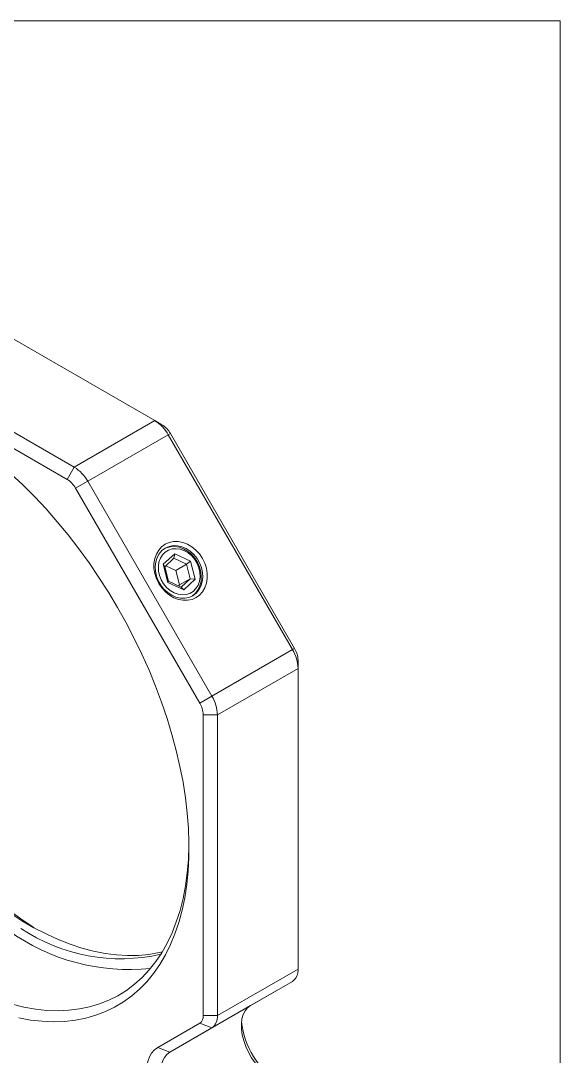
# Model space of a CAD drawing. Header units: inches. Extents: x 0.1 to 10.9, y 0 to 8.5.
# Drawn here: x 10.14 to 10.944, y 6.904 to 8.451 of the extents above; entities that cross this region are included whole.
import ezdxf

# ---------------------------------------------------------------- set-up
doc = ezdxf.new("R2010")
doc.units = ezdxf.units.IN
doc.header["$MEASUREMENT"] = 0

msp = doc.modelspace()

# ---------------------------------------------------------------- linework, layer by layer
at = {"color": 7, "linetype": 'Continuous', "lineweight": 0}
for p, q in [((0.0622, 8.4506), (10.9445, 8.4506)), ((10.9445, 0.0356), (10.9445, 8.4506)), ((10.3397, 7.8534), (9.9508, 8.0779)), ((9.8306, 8.0085), (10.2195, 7.784)), ((10.2089, 7.7656), (9.82, 7.9901)), ((10.3397, 7.8534), (10.2195, 7.784)), ((10.3397, 7.8534), (10.3503, 7.8473)), ((10.3597, 7.8323), (10.2395, 7.7629)), ((10.3597, 7.8323), (10.3628, 7.8341)), ((10.545, 7.5114), (10.3597, 7.8323)), ((10.3628, 7.8341), (10.5481, 7.5132)), ((10.2089, 7.7656), (10.2195, 7.784)), ((10.2214, 7.7524), (10.2395, 7.7629)), ((10.4067, 7.4315), (10.2214, 7.7524)), ((10.2395, 7.7629), (10.4248, 7.442)), ((10.3522, 7.6389), (10.3694, 7.6547)), ((10.3694, 7.6547), (10.3682, 7.6478)), ((10.3694, 7.6547), (10.3931, 7.6436)), ((10.3682, 7.6478), (10.3546, 7.6352)), ((10.3871, 7.6389), (10.3682, 7.6478)), ((10.3931, 7.6436), (10.3871, 7.6389)), ((10.3931, 7.6436), (10.3998, 7.6166)), ((10.3589, 7.6119), (10.3522, 7.6389)), ((10.3522, 7.6389), (10.3546, 7.6352)), ((10.3546, 7.6352), (10.3599, 7.6137)), ((10.3709, 7.6295), (10.356, 7.6365)), ((10.3709, 7.6295), (10.3871, 7.6389)), ((10.3762, 7.608), (10.3709, 7.6295)), ((10.3924, 7.6174), (10.3871, 7.6389)), ((10.3599, 7.6137), (10.3589, 7.6119)), ((10.3827, 7.6008), (10.3589, 7.6119)), ((10.3599, 7.6137), (10.3788, 7.6048)), ((10.3762, 7.608), (10.3924, 7.6174)), ((10.3788, 7.6048), (10.3924, 7.6174)), ((10.3998, 7.6166), (10.3827, 7.6008)), ((10.3924, 7.6174), (10.3998, 7.6166)), ((10.3748, 7.6067), (10.3762, 7.608)), ((10.3788, 7.6048), (10.3827, 7.6008)), ((10.545, 7.5114), (10.4248, 7.442)), ((10.545, 7.5114), (10.5481, 7.5132)), ((10.5533, 7.4835), (10.5533, 7.4958)), ((10.5533, 7.4835), (10.4331, 7.4141)), ((10.5533, 7.0344), (10.5533, 7.4835)), ((10.4067, 7.4315), (10.4248, 7.442)), ((10.4118, 6.965), (10.4118, 7.4141)), ((10.4118, 7.4141), (10.4331, 7.4141)), ((10.4331, 7.4141), (10.4331, 6.965)), ((10.5533, 7.0344), (10.4331, 6.965)), ((10.545, 7.0161), (10.4248, 6.9467)), ((10.4822, 6.9799), (10.545, 7.0161)), ((10.4822, 6.9799), (10.362, 6.9105)), ((10.4331, 6.965), (10.4118, 6.965)), ((10.3439, 6.9173), (10.4067, 6.9536)), ((10.4248, 6.9467), (10.362, 6.9105)), ((10.4248, 6.9467), (10.4067, 6.9536)), ((10.362, 6.9105), (10.3439, 6.9173))]:
    msp.add_line(p, q, dxfattribs=at)
at = {"color": 7, "linetype": 'Continuous', "lineweight": 0, "flags": 128}
for points in [[(10.1248, 7.7741), (10.1426, 7.7575), (10.1601, 7.74), (10.1773, 7.7216), (10.194, 7.7025), (10.2104, 7.6827), (10.2262, 7.6622), (10.2415, 7.6411), (10.2563, 7.6194), (10.2704, 7.5973), (10.284, 7.5746), (10.2968, 7.5516), (10.3089, 7.5282), (10.3203, 7.5046), (10.331, 7.4808), (10.3408, 7.4568), (10.3498, 7.4328), (10.3579, 7.4087), (10.3652, 7.3847), (10.3716, 7.3607), (10.3771, 7.337), (10.3817, 7.3135), (10.3853, 7.2903), (10.388, 7.2674), (10.3898, 7.245), (10.3906, 7.223), (10.3904, 7.2015), (10.3893, 7.1807), (10.3872, 7.1605), (10.3842, 7.141), (10.3803, 7.1222), (10.3754, 7.1042), (10.3696, 7.0871), (10.3629, 7.0709), (10.3554, 7.0556), (10.3469, 7.0412), (10.3377, 7.0279), (10.3276, 7.0156), (10.3167, 7.0044), (10.3051, 6.9943), (10.2927, 6.9853), (10.2796, 6.9775), (10.2659, 6.9709), (10.2515, 6.9654), (10.2366, 6.9612), (10.2211, 6.9581), (10.2051, 6.9563), (10.1886, 6.9558), (10.1717, 6.9564), (10.1544, 6.9583), (10.1368, 6.9615)], [(10.3551, 7.6688), (10.3611, 7.6715), (10.3676, 7.6728), (10.3744, 7.6729), (10.3814, 7.6716), (10.3882, 7.669), (10.3948, 7.6651), (10.4008, 7.6602), (10.4061, 7.6544), (10.4106, 7.6477), (10.4141, 7.6405), (10.4165, 7.633), (10.4178, 7.6253), (10.4178, 7.6177), (10.4166, 7.6105), (10.4143, 7.6039), (10.4108, 7.598), (10.4064, 7.593), (10.4011, 7.5891), (10.3951, 7.5865), (10.3886, 7.5851), (10.3818, 7.5851), (10.3748, 7.5864), (10.368, 7.589), (10.3614, 7.5928), (10.3554, 7.5977), (10.3501, 7.6036), (10.3456, 7.6102), (10.3421, 7.6174), (10.3397, 7.6249), (10.3384, 7.6326), (10.3384, 7.6402), (10.3396, 7.6474), (10.3419, 7.6541), (10.3454, 7.66), (10.3498, 7.6649), (10.3551, 7.6688)], [(10.3551, 7.663), (10.3501, 7.6593), (10.346, 7.6546), (10.3429, 7.6489), (10.3409, 7.6425), (10.3401, 7.6356), (10.3405, 7.6284), (10.3421, 7.6211), (10.3448, 7.6141), (10.3486, 7.6076), (10.3533, 7.6017), (10.3588, 7.5967), (10.3648, 7.5928), (10.3712, 7.59), (10.3778, 7.5885), (10.3842, 7.5884), (10.3904, 7.5895), (10.3961, 7.592), (10.4011, 7.5957), (10.4052, 7.6005), (10.4083, 7.6061), (10.4103, 7.6126), (10.4111, 7.6195), (10.4107, 7.6267), (10.4091, 7.6339), (10.4064, 7.6409), (10.4026, 7.6475), (10.3979, 7.6533), (10.3924, 7.6583), (10.3864, 7.6623), (10.38, 7.665), (10.3734, 7.6665), (10.367, 7.6667), (10.3608, 7.6655), (10.3551, 7.663)], [(10.3683, 7.5963), (10.3744, 7.5942), (10.3805, 7.5933), (10.3864, 7.5938), (10.3919, 7.5955), (10.3969, 7.5985), (10.401, 7.6026), (10.4041, 7.6077), (10.4062, 7.6136), (10.4071, 7.62), (10.4069, 7.6267), (10.4054, 7.6334), (10.4028, 7.6399), (10.3992, 7.646), (10.3947, 7.6513), (10.3894, 7.6558), (10.3837, 7.6592), (10.3776, 7.6613), (10.3715, 7.6622), (10.3656, 7.6618), (10.3601, 7.66), (10.3552, 7.657), (10.351, 7.6529), (10.3479, 7.6478), (10.3458, 7.6419), (10.3449, 7.6355), (10.3451, 7.6288), (10.3466, 7.6221), (10.3492, 7.6156), (10.3528, 7.6095), (10.3573, 7.6042), (10.3626, 7.5997), (10.3683, 7.5963)], [(10.395, 7.5914), (10.3957, 7.5919), (10.4004, 7.5959), (10.4042, 7.601), (10.407, 7.6069), (10.4086, 7.6135), (10.409, 7.6206), (10.4082, 7.6278), (10.4062, 7.635), (10.4032, 7.6419), (10.3991, 7.6482), (10.3941, 7.6538), (10.3884, 7.6585), (10.3823, 7.6621), (10.3758, 7.6644), (10.3692, 7.6655), (10.3628, 7.6652), (10.3568, 7.6636), (10.3541, 7.6624)], [(10.1266, 6.9818), (10.1443, 6.9776), (10.1616, 6.9746), (10.1786, 6.9728), (10.1953, 6.9723), (10.2115, 6.973), (10.2272, 6.9749), (10.2424, 6.9781), (10.2571, 6.9824), (10.2711, 6.988), (10.2846, 6.9947), (10.2973, 7.0026), (10.3094, 7.0117), (10.3207, 7.0219), (10.3313, 7.0332), (10.3411, 7.0455), (10.35, 7.0589), (10.3581, 7.0733), (10.3654, 7.0886), (10.3717, 7.1048), (10.3772, 7.122), (10.3818, 7.1399), (10.3854, 7.1586), (10.3881, 7.1781), (10.3898, 7.1982), (10.3906, 7.219), (10.3906, 7.2208)], [(10.3509, 7.0604), (10.3459, 7.0592), (10.3307, 7.0564), (10.3151, 7.0549), (10.299, 7.0546), (10.2825, 7.0556), (10.2656, 7.0578), (10.2484, 7.0612), (10.2309, 7.0659), (10.2132, 7.0717), (10.1953, 7.0787), (10.1773, 7.0869), (10.1593, 7.0962), (10.1412, 7.1067), (10.1231, 7.1182)], [(10.5147, 6.8705), (10.508, 6.875), (10.5014, 6.8805), (10.4951, 6.8869), (10.4892, 6.8942), (10.4839, 6.9021), (10.4792, 6.9104), (10.4753, 6.919), (10.4723, 6.9278), (10.4701, 6.9364), (10.469, 6.9448), (10.4688, 6.9527), (10.4696, 6.9599), (10.4714, 6.9664), (10.4742, 6.972), (10.4778, 6.9765), (10.4822, 6.9799)], [(10.3839, 6.7827), (10.3765, 6.7875), (10.3693, 6.7934), (10.3623, 6.8002), (10.3556, 6.8078), (10.3495, 6.8161), (10.3439, 6.8249), (10.339, 6.8342), (10.3349, 6.8437), (10.3316, 6.8532), (10.3293, 6.8627), (10.3278, 6.8719), (10.3273, 6.8807), (10.3278, 6.8889), (10.3293, 6.8965), (10.3316, 6.9032), (10.3349, 6.909), (10.339, 6.9137), (10.3439, 6.9173)], [(10.362, 6.9105), (10.3576, 6.9071), (10.354, 6.9026), (10.3512, 6.897), (10.3494, 6.8905), (10.3486, 6.8833), (10.3488, 6.8754), (10.3499, 6.867), (10.3521, 6.8584), (10.3551, 6.8496), (10.359, 6.841), (10.3637, 6.8327), (10.369, 6.8248), (10.3749, 6.8175), (10.3812, 6.8111), (10.3878, 6.8056), (10.3945, 6.8011)]]:
    msp.add_lwpolyline(points, dxfattribs=at)
at = {"color": 7, "linetype": 'Continuous', "lineweight": 0}
for centre, radius, start, end in [((10.3092, 7.8044), 0.0577, 28.8556, 58.0453), ((10.3312, 7.8167), 0.0361, 28.8556, 58.0453), ((10.189, 7.735), 0.0577, 28.8556, 58.0453), ((10.1898, 7.735), 0.0361, 28.8556, 58.0453), ((10.5934, 7.7532), 0.7874, 183.4823, 236.5123), ((10.4956, 7.4815), 0.0577, 1.9565, 31.1437), ((10.5172, 7.4945), 0.0361, 1.9565, 31.1437), ((10.3754, 7.4121), 0.0577, 1.9565, 31.1437), ((10.3758, 7.4129), 0.0361, 1.9565, 31.1437), ((10.301, 7.3398), 0.3061, 234.1099, 276.0335), ((10.2886, 7.317), 0.2672, 236.0944, 282.9698), ((10.5332, 7.0324), 0.0201, 305.7019, 5.6198), ((10.3993, 6.9638), 0.0126, 305.7019, 5.6198), ((10.413, 6.963), 0.0201, 305.7019, 5.6198), ((10.5927, 6.9689), 0.1243, 186.0651, 237.2042)]:
    msp.add_arc(centre, radius, start, end, dxfattribs=at)

doc.saveas('drawing.dxf')
